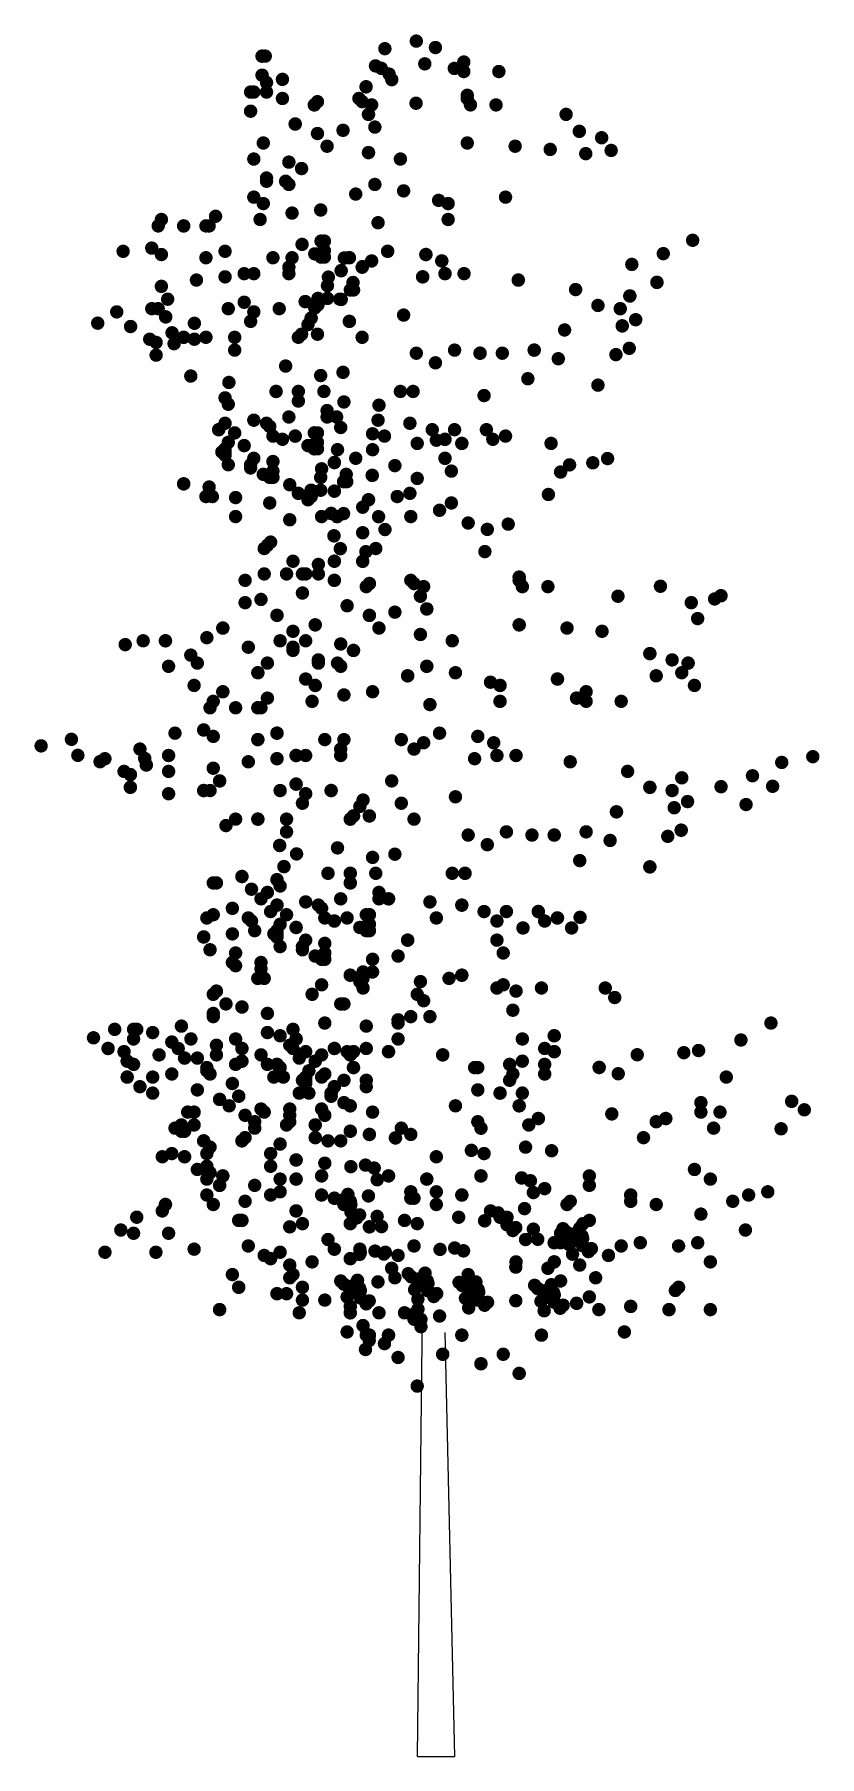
# Model space of a CAD drawing. Header units: metres. Extents: x -3.3 to 2.8, y 0 to 13.4.
import ezdxf

# ---------------------------------------------------------------- set-up
doc = ezdxf.new("R2010")
doc.units = ezdxf.units.M
doc.header["$LTSCALE"] = 0.2

msp = doc.modelspace()

# ---------------------------------------------------------------- linework, layer by layer
at = {"const_width": 0.0522, "flags": 128}
for points in [[(-0.325, 13.368, 1), (-0.273, 13.368, 1)], [(-1.527, 13.251, 1), (-1.474, 13.251, 1)], [(-1.502, 13.251, 1), (-1.45, 13.251, 1)], [(-0.57, 13.309, 1), (-0.518, 13.309, 1)], [(-0.176, 13.318, 1), (-0.124, 13.318, 1)], [(-1.527, 13.102, 1), (-1.474, 13.102, 1)], [(-0.643, 13.175, 1), (-0.591, 13.175, 1)], [(-0.599, 13.156, 1), (-0.546, 13.156, 1)], [(-0.537, 13.111, 1), (-0.485, 13.111, 1)], [(-0.259, 13.191, 1), (-0.207, 13.191, 1)], [(-0.029, 13.155, 1), (0.023, 13.155, 1)], [(0.045, 13.205, 1), (0.097, 13.205, 1)], [(0.045, 13.131, 1), (0.097, 13.131, 1)], [(0.318, 13.131, 1), (0.37, 13.131, 1)], [(-1.616, 12.971, 1), (-1.564, 12.971, 1)], [(-1.591, 12.971, 1), (-1.539, 12.971, 1)], [(-1.492, 13.045, 1), (-1.44, 13.045, 1)], [(-1.492, 12.971, 1), (-1.44, 12.971, 1)], [(-1.368, 13.07, 1), (-1.316, 13.07, 1)], [(-0.717, 13.012, 1), (-0.664, 13.012, 1)], [(-0.516, 13.068, 1), (-0.464, 13.068, 1)], [(-1.368, 12.921, 1), (-1.316, 12.921, 1)], [(-1.12, 12.871, 1), (-1.067, 12.871, 1)], [(-1.095, 12.896, 1), (-1.043, 12.896, 1)], [(-0.772, 12.921, 1), (-0.72, 12.921, 1)], [(-0.747, 12.896, 1), (-0.695, 12.896, 1)], [(-0.673, 12.871, 1), (-0.621, 12.871, 1)], [(-0.327, 12.884, 1), (-0.275, 12.884, 1)], [(0.072, 12.946, 1), (0.124, 12.946, 1)], [(0.072, 12.921, 1), (0.124, 12.921, 1)], [(0.097, 12.871, 1), (0.149, 12.871, 1)], [(0.296, 12.871, 1), (0.348, 12.871, 1)], [(-1.616, 12.822, 1), (-1.564, 12.822, 1)], [(-1.269, 12.722, 1), (-1.216, 12.722, 1)], [(-0.698, 12.797, 1), (-0.645, 12.797, 1)], [(-0.648, 12.698, 1), (-0.596, 12.698, 1)], [(0.842, 12.797, 1), (0.894, 12.797, 1)], [(-1.517, 12.574, 1), (-1.465, 12.574, 1)], [(-1.095, 12.648, 1), (-1.043, 12.648, 1)], [(-0.896, 12.673, 1), (-0.844, 12.673, 1)], [(0.072, 12.574, 1), (0.124, 12.574, 1)], [(0.945, 12.665, 1), (0.997, 12.665, 1)], [(1.119, 12.615, 1), (1.171, 12.615, 1)], [(-1.591, 12.449, 1), (-1.539, 12.449, 1)], [(-1.02, 12.549, 1), (-0.968, 12.549, 1)], [(-0.698, 12.499, 1), (-0.645, 12.499, 1)], [(-0.449, 12.449, 1), (-0.397, 12.449, 1)], [(0.445, 12.549, 1), (0.497, 12.549, 1)], [(0.718, 12.524, 1), (0.77, 12.524, 1)], [(0.995, 12.491, 1), (1.047, 12.491, 1)], [(1.193, 12.516, 1), (1.245, 12.516, 1)], [(-1.492, 12.301, 1), (-1.44, 12.301, 1)], [(-1.318, 12.425, 1), (-1.266, 12.425, 1)], [(-1.219, 12.375, 1), (-1.167, 12.375, 1)], [(-1.492, 12.276, 1), (-1.44, 12.276, 1)], [(-1.343, 12.276, 1), (-1.291, 12.276, 1)], [(-1.318, 12.251, 1), (-1.266, 12.251, 1)], [(-0.797, 12.176, 1), (-0.745, 12.176, 1)], [(-0.648, 12.251, 1), (-0.596, 12.251, 1)], [(-0.424, 12.201, 1), (-0.372, 12.201, 1)], [(-1.591, 12.152, 1), (-1.539, 12.152, 1)], [(-1.517, 12.102, 1), (-1.465, 12.102, 1)], [(-1.293, 12.028, 1), (-1.241, 12.028, 1)], [(-1.07, 12.052, 1), (-1.018, 12.052, 1)], [(-0.151, 12.127, 1), (-0.099, 12.127, 1)], [(-0.077, 12.102, 1), (-0.025, 12.102, 1)], [(-0.077, 12.102, 1), (-0.025, 12.102, 1)], [(0.37, 12.152, 1), (0.422, 12.152, 1)], [(-2.336, 11.928, 1), (-2.284, 11.928, 1)], [(-2.311, 11.978, 1), (-2.259, 11.978, 1)], [(-2.138, 11.928, 1), (-2.085, 11.928, 1)], [(-1.964, 11.928, 1), (-1.912, 11.928, 1)], [(-1.939, 11.928, 1), (-1.887, 11.928, 1)], [(-1.889, 12.003, 1), (-1.837, 12.003, 1)], [(-1.542, 11.978, 1), (-1.49, 11.978, 1)], [(-0.623, 11.953, 1), (-0.571, 11.953, 1)], [(-0.077, 11.978, 1), (-0.025, 11.978, 1)], [(-1.215, 11.784, 1), (-1.163, 11.784, 1)], [(-1.067, 11.809, 1), (-1.014, 11.809, 1)], [(-1.042, 11.809, 1), (-0.989, 11.809, 1)], [(1.828, 11.816, 1), (1.88, 11.816, 1)], [(-2.609, 11.73, 1), (-2.557, 11.73, 1)], [(-2.386, 11.755, 1), (-2.334, 11.755, 1)], [(-2.311, 11.705, 1), (-2.259, 11.705, 1)], [(-1.964, 11.68, 1), (-1.912, 11.68, 1)], [(-1.815, 11.73, 1), (-1.763, 11.73, 1)], [(-1.442, 11.68, 1), (-1.39, 11.68, 1)], [(-1.293, 11.68, 1), (-1.241, 11.68, 1)], [(-1.116, 11.71, 1), (-1.064, 11.71, 1)], [(-1.091, 11.71, 1), (-1.039, 11.71, 1)], [(-1.067, 11.685, 1), (-1.014, 11.685, 1)], [(-1.042, 11.735, 1), (-0.989, 11.735, 1)], [(-1.042, 11.685, 1), (-0.989, 11.685, 1)], [(-0.886, 11.678, 1), (-0.833, 11.678, 1)], [(-0.847, 11.68, 1), (-0.794, 11.68, 1)], [(-0.673, 11.655, 1), (-0.621, 11.655, 1)], [(-0.549, 11.73, 1), (-0.496, 11.73, 1)], [(-0.251, 11.705, 1), (-0.198, 11.705, 1)], [(-0.127, 11.655, 1), (-0.074, 11.655, 1)], [(1.354, 11.628, 1), (1.406, 11.628, 1)], [(1.599, 11.712, 1), (1.651, 11.712, 1)], [(-2.038, 11.506, 1), (-1.986, 11.506, 1)], [(-1.815, 11.531, 1), (-1.763, 11.531, 1)], [(-1.666, 11.556, 1), (-1.614, 11.556, 1)], [(-1.591, 11.556, 1), (-1.539, 11.556, 1)], [(-1.318, 11.606, 1), (-1.266, 11.606, 1)], [(-1.318, 11.556, 1), (-1.266, 11.556, 1)], [(-1.01, 11.529, 1), (-0.958, 11.529, 1)], [(-0.911, 11.579, 1), (-0.858, 11.579, 1)], [(-0.747, 11.606, 1), (-0.695, 11.606, 1)], [(-0.744, 11.611, 1), (-0.692, 11.611, 1)], [(-0.276, 11.531, 1), (-0.223, 11.531, 1)], [(-0.102, 11.556, 1), (-0.049, 11.556, 1)], [(0.047, 11.556, 1), (0.099, 11.556, 1)], [(0.469, 11.506, 1), (0.522, 11.506, 1)], [(-2.311, 11.457, 1), (-2.259, 11.457, 1)], [(-2.262, 11.357, 1), (-2.21, 11.357, 1)], [(-1.091, 11.363, 1), (-1.039, 11.363, 1)], [(-1.017, 11.462, 1), (-0.965, 11.462, 1)], [(-1.017, 11.363, 1), (-0.965, 11.363, 1)], [(-0.921, 11.357, 1), (-0.869, 11.357, 1)], [(-0.911, 11.355, 1), (-0.858, 11.355, 1)], [(-0.839, 11.429, 1), (-0.787, 11.429, 1)], [(-0.818, 11.487, 1), (-0.766, 11.487, 1)], [(-0.814, 11.429, 1), (-0.762, 11.429, 1)], [(0.916, 11.432, 1), (0.968, 11.432, 1)], [(1.338, 11.382, 1), (1.391, 11.382, 1)], [(1.549, 11.488, 1), (1.602, 11.488, 1)], [(-2.659, 11.258, 1), (-2.607, 11.258, 1)], [(-2.386, 11.283, 1), (-2.334, 11.283, 1)], [(-2.336, 11.283, 1), (-2.284, 11.283, 1)], [(-1.79, 11.283, 1), (-1.738, 11.283, 1)], [(-1.666, 11.333, 1), (-1.614, 11.333, 1)], [(-1.591, 11.258, 1), (-1.539, 11.258, 1)], [(-1.393, 11.283, 1), (-1.341, 11.283, 1)], [(-1.191, 11.338, 1), (-1.138, 11.338, 1)], [(-1.116, 11.288, 1), (-1.064, 11.288, 1)], [(-1.091, 11.313, 1), (-1.039, 11.313, 1)], [(-0.424, 11.233, 1), (-0.372, 11.233, 1)], [(1.09, 11.308, 1), (1.142, 11.308, 1)], [(1.264, 11.283, 1), (1.316, 11.283, 1)], [(-2.807, 11.17, 1), (-2.755, 11.17, 1)], [(-2.551, 11.144, 1), (-2.499, 11.144, 1)], [(-2.278, 11.219, 1), (-2.225, 11.219, 1)], [(-2.228, 11.095, 1), (-2.176, 11.095, 1)], [(-2.054, 11.169, 1), (-2.002, 11.169, 1)], [(-1.616, 11.184, 1), (-1.564, 11.184, 1)], [(-1.169, 11.159, 1), (-1.117, 11.159, 1)], [(-1.145, 11.209, 1), (-1.092, 11.209, 1)], [(-0.847, 11.184, 1), (-0.794, 11.184, 1)], [(0.83, 11.117, 1), (0.882, 11.117, 1)], [(1.279, 11.149, 1), (1.332, 11.149, 1)], [(1.384, 11.197, 1), (1.436, 11.197, 1)], [(-2.402, 11.045, 1), (-2.35, 11.045, 1)], [(-2.352, 11.02, 1), (-2.3, 11.02, 1)], [(-2.212, 11.01, 1), (-2.16, 11.01, 1)], [(-2.138, 11.06, 1), (-2.085, 11.06, 1)], [(-2.054, 11.045, 1), (-2.002, 11.045, 1)], [(-1.964, 11.06, 1), (-1.912, 11.06, 1)], [(-1.74, 11.06, 1), (-1.688, 11.06, 1)], [(-1.74, 10.96, 1), (-1.688, 10.96, 1)], [(-1.244, 11.06, 1), (-1.192, 11.06, 1)], [(-1.219, 11.084, 1), (-1.167, 11.084, 1)], [(-1.095, 11.084, 1), (-1.043, 11.084, 1)], [(-0.747, 11.06, 1), (-0.695, 11.06, 1)], [(-0.027, 10.96, 1), (0.025, 10.96, 1)], [(0.593, 10.96, 1), (0.646, 10.96, 1)], [(1.334, 10.974, 1), (1.386, 10.974, 1)], [(-2.352, 10.921, 1), (-2.3, 10.921, 1)], [(-1.343, 10.836, 1), (-1.291, 10.836, 1)], [(-0.325, 10.936, 1), (-0.273, 10.936, 1)], [(-0.176, 10.861, 1), (-0.124, 10.861, 1)], [(0.171, 10.936, 1), (0.224, 10.936, 1)], [(0.345, 10.936, 1), (0.397, 10.936, 1)], [(0.781, 10.893, 1), (0.833, 10.893, 1)], [(1.23, 10.925, 1), (1.282, 10.925, 1)], [(-2.082, 10.758, 1), (-2.03, 10.758, 1)], [(-1.785, 10.708, 1), (-1.733, 10.708, 1)], [(-1.07, 10.762, 1), (-1.018, 10.762, 1)], [(-0.896, 10.787, 1), (-0.844, 10.787, 1)], [(0.544, 10.737, 1), (0.596, 10.737, 1)], [(1.09, 10.687, 1), (1.142, 10.687, 1)], [(-1.815, 10.588, 1), (-1.763, 10.588, 1)], [(-1.418, 10.638, 1), (-1.365, 10.638, 1)], [(-1.244, 10.638, 1), (-1.192, 10.638, 1)], [(-1.244, 10.563, 1), (-1.192, 10.563, 1)], [(-1.045, 10.638, 1), (-0.993, 10.638, 1)], [(-0.889, 10.556, 1), (-0.837, 10.556, 1)], [(-0.449, 10.638, 1), (-0.397, 10.638, 1)], [(-0.35, 10.638, 1), (-0.298, 10.638, 1)], [(0.203, 10.606, 1), (0.255, 10.606, 1)], [(-1.79, 10.538, 1), (-1.738, 10.538, 1)], [(-1.318, 10.439, 1), (-1.266, 10.439, 1)], [(-1.02, 10.489, 1), (-0.968, 10.489, 1)], [(-1.02, 10.439, 1), (-0.968, 10.439, 1)], [(-0.946, 10.439, 1), (-0.894, 10.439, 1)], [(-0.616, 10.531, 1), (-0.564, 10.531, 1)], [(-1.865, 10.34, 1), (-1.812, 10.34, 1)], [(-1.815, 10.39, 1), (-1.763, 10.39, 1)], [(-1.74, 10.315, 1), (-1.688, 10.315, 1)], [(-1.591, 10.414, 1), (-1.539, 10.414, 1)], [(-1.492, 10.39, 1), (-1.44, 10.39, 1)], [(-1.467, 10.365, 1), (-1.415, 10.365, 1)], [(-1.442, 10.29, 1), (-1.39, 10.29, 1)], [(-1.269, 10.29, 1), (-1.216, 10.29, 1)], [(-1.12, 10.315, 1), (-1.067, 10.315, 1)], [(-1.095, 10.315, 1), (-1.043, 10.315, 1)], [(-0.914, 10.357, 1), (-0.862, 10.357, 1)], [(-0.666, 10.308, 1), (-0.614, 10.308, 1)], [(-0.623, 10.414, 1), (-0.571, 10.414, 1)], [(-0.573, 10.29, 1), (-0.521, 10.29, 1)], [(-0.375, 10.39, 1), (-0.323, 10.39, 1)], [(-0.375, 10.39, 1), (-0.323, 10.39, 1)], [(-0.201, 10.34, 1), (-0.149, 10.34, 1)], [(-0.027, 10.34, 1), (0.025, 10.34, 1)], [(0.221, 10.34, 1), (0.273, 10.34, 1)], [(0.37, 10.29, 1), (0.422, 10.29, 1)], [(-1.84, 10.166, 1), (-1.787, 10.166, 1)], [(-1.815, 10.191, 1), (-1.763, 10.191, 1)], [(-1.815, 10.166, 1), (-1.763, 10.166, 1)], [(-1.79, 10.241, 1), (-1.738, 10.241, 1)], [(-1.666, 10.216, 1), (-1.614, 10.216, 1)], [(-1.368, 10.265, 1), (-1.316, 10.265, 1)], [(-1.169, 10.216, 1), (-1.117, 10.216, 1)], [(-1.145, 10.216, 1), (-1.092, 10.216, 1)], [(-1.12, 10.191, 1), (-1.067, 10.191, 1)], [(-1.095, 10.241, 1), (-1.043, 10.241, 1)], [(-1.095, 10.191, 1), (-1.043, 10.191, 1)], [(-0.939, 10.184, 1), (-0.887, 10.184, 1)], [(-0.666, 10.184, 1), (-0.614, 10.184, 1)], [(-0.318, 10.233, 1), (-0.266, 10.233, 1)], [(-0.169, 10.258, 1), (-0.117, 10.258, 1)], [(-0.102, 10.265, 1), (-0.049, 10.265, 1)], [(0.029, 10.233, 1), (0.082, 10.233, 1)], [(0.271, 10.265, 1), (0.323, 10.265, 1)], [(0.725, 10.233, 1), (0.777, 10.233, 1)], [(-1.815, 10.141, 1), (-1.763, 10.141, 1)], [(-1.79, 10.067, 1), (-1.738, 10.067, 1)], [(-1.616, 10.067, 1), (-1.564, 10.067, 1)], [(-1.616, 10.042, 1), (-1.564, 10.042, 1)], [(-1.591, 10.117, 1), (-1.539, 10.117, 1)], [(-1.442, 10.092, 1), (-1.39, 10.092, 1)], [(-1.442, 10.017, 1), (-1.39, 10.017, 1)], [(-1.063, 10.035, 1), (-1.011, 10.035, 1)], [(-0.964, 10.084, 1), (-0.911, 10.084, 1)], [(-0.797, 10.117, 1), (-0.745, 10.117, 1)], [(-0.492, 10.06, 1), (-0.44, 10.06, 1)], [(-0.102, 10.117, 1), (-0.049, 10.117, 1)], [(-0.052, 10.017, 1), (0, 10.017, 1)], [(0.869, 10.066, 1), (0.921, 10.066, 1)], [(1.05, 10.082, 1), (1.102, 10.082, 1)], [(1.165, 10.115, 1), (1.217, 10.115, 1)], [(-2.138, 9.918, 1), (-2.085, 9.918, 1)], [(-1.939, 9.893, 1), (-1.887, 9.893, 1)], [(-1.517, 9.992, 1), (-1.465, 9.992, 1)], [(-1.467, 9.968, 1), (-1.415, 9.968, 1)], [(-1.442, 9.968, 1), (-1.39, 9.968, 1)], [(-1.311, 9.911, 1), (-1.259, 9.911, 1)], [(-1.07, 9.968, 1), (-1.018, 9.968, 1)], [(-0.892, 9.935, 1), (-0.84, 9.935, 1)], [(-0.871, 9.992, 1), (-0.819, 9.992, 1)], [(-0.867, 9.935, 1), (-0.815, 9.935, 1)], [(-0.669, 9.984, 1), (-0.616, 9.984, 1)], [(-0.318, 9.96, 1), (-0.266, 9.96, 1)], [(0.799, 10.01, 1), (0.851, 10.01, 1)], [(-1.964, 9.819, 1), (-1.912, 9.819, 1)], [(-1.914, 9.819, 1), (-1.862, 9.819, 1)], [(-1.733, 9.811, 1), (-1.681, 9.811, 1)], [(-1.467, 9.769, 1), (-1.415, 9.769, 1)], [(-1.244, 9.844, 1), (-1.192, 9.844, 1)], [(-1.169, 9.794, 1), (-1.117, 9.794, 1)], [(-1.145, 9.868, 1), (-1.092, 9.868, 1)], [(-1.145, 9.819, 1), (-1.092, 9.819, 1)], [(-1.07, 9.868, 1), (-1.018, 9.868, 1)], [(-0.964, 9.861, 1), (-0.911, 9.861, 1)], [(-0.698, 9.794, 1), (-0.645, 9.794, 1)], [(-0.474, 9.819, 1), (-0.422, 9.819, 1)], [(-0.375, 9.844, 1), (-0.323, 9.844, 1)], [(-0.052, 9.769, 1), (0, 9.769, 1)], [(0.704, 9.835, 1), (0.756, 9.835, 1)], [(-1.733, 9.663, 1), (-1.681, 9.663, 1)], [(-1.311, 9.638, 1), (-1.259, 9.638, 1)], [(-1.063, 9.663, 1), (-1.011, 9.663, 1)], [(-0.989, 9.687, 1), (-0.936, 9.687, 1)], [(-0.942, 9.662, 1), (-0.89, 9.662, 1)], [(-0.892, 9.686, 1), (-0.84, 9.686, 1)], [(-0.743, 9.736, 1), (-0.691, 9.736, 1)], [(-0.619, 9.662, 1), (-0.567, 9.662, 1)], [(-0.368, 9.663, 1), (-0.316, 9.663, 1)], [(-0.144, 9.712, 1), (-0.092, 9.712, 1)], [(0.079, 9.613, 1), (0.131, 9.613, 1)], [(-0.967, 9.513, 1), (-0.914, 9.513, 1)], [(-0.743, 9.537, 1), (-0.691, 9.537, 1)], [(-0.569, 9.562, 1), (-0.517, 9.562, 1)], [(0.228, 9.563, 1), (0.28, 9.563, 1)], [(0.391, 9.604, 1), (0.443, 9.604, 1)], [(-1.51, 9.414, 1), (-1.458, 9.414, 1)], [(-1.485, 9.439, 1), (-1.433, 9.439, 1)], [(-1.46, 9.464, 1), (-1.408, 9.464, 1)], [(-0.917, 9.413, 1), (-0.865, 9.413, 1)], [(-0.718, 9.389, 1), (-0.666, 9.389, 1)], [(-0.641, 9.414, 1), (-0.589, 9.414, 1)], [(0.209, 9.39, 1), (0.261, 9.39, 1)], [(-1.51, 9.216, 1), (-1.458, 9.216, 1)], [(-1.336, 9.216, 1), (-1.284, 9.216, 1)], [(-1.286, 9.315, 1), (-1.234, 9.315, 1)], [(-1.212, 9.216, 1), (-1.16, 9.216, 1)], [(-1.187, 9.216, 1), (-1.135, 9.216, 1)], [(-1.088, 9.29, 1), (-1.036, 9.29, 1)], [(-1.088, 9.216, 1), (-1.036, 9.216, 1)], [(-0.964, 9.315, 1), (-0.911, 9.315, 1)], [(-0.743, 9.314, 1), (-0.691, 9.314, 1)], [(-1.659, 9.166, 1), (-1.607, 9.166, 1)], [(-0.964, 9.166, 1), (-0.911, 9.166, 1)], [(-0.715, 9.117, 1), (-0.663, 9.117, 1)], [(-0.691, 9.141, 1), (-0.638, 9.141, 1)], [(-0.368, 9.166, 1), (-0.316, 9.166, 1)], [(-0.343, 9.141, 1), (-0.291, 9.141, 1)], [(-0.268, 9.117, 1), (-0.216, 9.117, 1)], [(0.476, 9.191, 1), (0.529, 9.191, 1)], [(0.476, 9.166, 1), (0.529, 9.166, 1)], [(0.501, 9.117, 1), (0.553, 9.117, 1)], [(0.7, 9.117, 1), (0.752, 9.117, 1)], [(1.577, 9.12, 1), (1.629, 9.12, 1)], [(-1.659, 8.992, 1), (-1.607, 8.992, 1)], [(-1.535, 9.017, 1), (-1.483, 9.017, 1)], [(-1.212, 9.067, 1), (-1.16, 9.067, 1)], [(-0.864, 8.968, 1), (-0.812, 8.968, 1)], [(-0.293, 9.042, 1), (-0.241, 9.042, 1)], [(-0.244, 8.943, 1), (-0.191, 8.943, 1)], [(1.246, 9.042, 1), (1.298, 9.042, 1)], [(1.817, 8.992, 1), (1.869, 8.992, 1)], [(1.999, 9.021, 1), (2.051, 9.021, 1)], [(2.048, 9.046, 1), (2.101, 9.046, 1)], [(-1.411, 8.893, 1), (-1.358, 8.893, 1)], [(-1.113, 8.819, 1), (-1.06, 8.819, 1)], [(-0.691, 8.893, 1), (-0.638, 8.893, 1)], [(-0.492, 8.918, 1), (-0.44, 8.918, 1)], [(0.476, 8.819, 1), (0.529, 8.819, 1)], [(1.867, 8.868, 1), (1.919, 8.868, 1)], [(-2.453, 8.695, 1), (-2.401, 8.695, 1)], [(-2.28, 8.695, 1), (-2.227, 8.695, 1)], [(-1.957, 8.719, 1), (-1.905, 8.719, 1)], [(-1.833, 8.794, 1), (-1.78, 8.794, 1)], [(-1.386, 8.695, 1), (-1.334, 8.695, 1)], [(-1.286, 8.769, 1), (-1.234, 8.769, 1)], [(-1.187, 8.695, 1), (-1.135, 8.695, 1)], [(-0.616, 8.794, 1), (-0.564, 8.794, 1)], [(-0.293, 8.744, 1), (-0.241, 8.744, 1)], [(-0.045, 8.695, 1), (0.007, 8.695, 1)], [(0.849, 8.794, 1), (0.901, 8.794, 1)], [(1.122, 8.769, 1), (1.174, 8.769, 1)], [(-2.593, 8.665, 1), (-2.541, 8.665, 1)], [(-2.082, 8.583, 1), (-2.03, 8.583, 1)], [(-1.634, 8.645, 1), (-1.582, 8.645, 1)], [(-1.286, 8.645, 1), (-1.234, 8.645, 1)], [(-1.286, 8.62, 1), (-1.234, 8.62, 1)], [(-1.088, 8.546, 1), (-1.036, 8.546, 1)], [(-0.914, 8.67, 1), (-0.862, 8.67, 1)], [(-0.815, 8.62, 1), (-0.762, 8.62, 1)], [(1.494, 8.595, 1), (1.547, 8.595, 1)], [(1.668, 8.546, 1), (1.72, 8.546, 1)], [(-2.255, 8.496, 1), (-2.203, 8.496, 1)], [(-2.031, 8.521, 1), (-1.979, 8.521, 1)], [(-1.56, 8.446, 1), (-1.507, 8.446, 1)], [(-1.485, 8.521, 1), (-1.433, 8.521, 1)], [(-1.088, 8.521, 1), (-1.036, 8.521, 1)], [(-0.939, 8.521, 1), (-0.887, 8.521, 1)], [(-0.914, 8.496, 1), (-0.862, 8.496, 1)], [(-0.393, 8.422, 1), (-0.34, 8.422, 1)], [(-0.244, 8.496, 1), (-0.191, 8.496, 1)], [(-0.02, 8.446, 1), (0.032, 8.446, 1)], [(1.544, 8.422, 1), (1.596, 8.422, 1)], [(1.743, 8.446, 1), (1.795, 8.446, 1)], [(1.792, 8.521, 1), (1.845, 8.521, 1)], [(-2.056, 8.347, 1), (-2.004, 8.347, 1)], [(-1.833, 8.298, 1), (-1.78, 8.298, 1)], [(-1.187, 8.397, 1), (-1.135, 8.397, 1)], [(-1.113, 8.347, 1), (-1.06, 8.347, 1)], [(-0.889, 8.273, 1), (-0.837, 8.273, 1)], [(-0.666, 8.298, 1), (-0.614, 8.298, 1)], [(0.253, 8.372, 1), (0.305, 8.372, 1)], [(0.327, 8.347, 1), (0.38, 8.347, 1)], [(0.327, 8.347, 1), (0.38, 8.347, 1)], [(0.774, 8.397, 1), (0.827, 8.397, 1)], [(0.998, 8.298, 1), (1.05, 8.298, 1)], [(1.842, 8.347, 1), (1.894, 8.347, 1)], [(-1.932, 8.173, 1), (-1.88, 8.173, 1)], [(-1.907, 8.223, 1), (-1.855, 8.223, 1)], [(-1.733, 8.173, 1), (-1.681, 8.173, 1)], [(-1.56, 8.173, 1), (-1.507, 8.173, 1)], [(-1.535, 8.173, 1), (-1.483, 8.173, 1)], [(-1.485, 8.248, 1), (-1.433, 8.248, 1)], [(-1.137, 8.223, 1), (-1.085, 8.223, 1)], [(-0.219, 8.198, 1), (-0.167, 8.198, 1)], [(0.327, 8.223, 1), (0.38, 8.223, 1)], [(0.923, 8.248, 1), (0.976, 8.248, 1)], [(0.998, 8.223, 1), (1.05, 8.223, 1)], [(1.271, 8.223, 1), (1.323, 8.223, 1)], [(-3.248, 7.876, 1), (-3.196, 7.876, 1)], [(-3.012, 7.927, 1), (-2.96, 7.927, 1)], [(-2.205, 7.975, 1), (-2.153, 7.975, 1)], [(-1.982, 8, 1), (-1.929, 8, 1)], [(-1.907, 7.95, 1), (-1.855, 7.95, 1)], [(-1.56, 7.925, 1), (-1.507, 7.925, 1)], [(-1.411, 7.975, 1), (-1.358, 7.975, 1)], [(-1.038, 7.925, 1), (-0.986, 7.925, 1)], [(-0.889, 7.925, 1), (-0.837, 7.925, 1)], [(-0.442, 7.925, 1), (-0.39, 7.925, 1)], [(-0.268, 7.9, 1), (-0.216, 7.9, 1)], [(-0.144, 7.975, 1), (-0.092, 7.975, 1)], [(0.154, 7.95, 1), (0.206, 7.95, 1)], [(0.278, 7.9, 1), (0.33, 7.9, 1)], [(-2.962, 7.802, 1), (-2.91, 7.802, 1)], [(-2.789, 7.753, 1), (-2.736, 7.753, 1)], [(-2.751, 7.776, 1), (-2.699, 7.776, 1)], [(-2.478, 7.851, 1), (-2.426, 7.851, 1)], [(-2.441, 7.778, 1), (-2.389, 7.778, 1)], [(-2.255, 7.801, 1), (-2.203, 7.801, 1)], [(-1.634, 7.752, 1), (-1.582, 7.752, 1)], [(-1.411, 7.776, 1), (-1.358, 7.776, 1)], [(-1.262, 7.801, 1), (-1.209, 7.801, 1)], [(-1.187, 7.801, 1), (-1.135, 7.801, 1)], [(-0.914, 7.851, 1), (-0.862, 7.851, 1)], [(-0.914, 7.801, 1), (-0.862, 7.801, 1)], [(-0.343, 7.851, 1), (-0.291, 7.851, 1)], [(0.129, 7.776, 1), (0.181, 7.776, 1)], [(0.303, 7.801, 1), (0.355, 7.801, 1)], [(0.452, 7.801, 1), (0.504, 7.801, 1)], [(0.874, 7.752, 1), (0.926, 7.752, 1)], [(2.522, 7.747, 1), (2.574, 7.747, 1)], [(2.764, 7.792, 1), (2.816, 7.792, 1)], [(-2.602, 7.677, 1), (-2.55, 7.677, 1)], [(-2.553, 7.652, 1), (-2.5, 7.652, 1)], [(-2.429, 7.727, 1), (-2.376, 7.727, 1)], [(-2.255, 7.677, 1), (-2.203, 7.677, 1)], [(-1.907, 7.702, 1), (-1.855, 7.702, 1)], [(-1.858, 7.603, 1), (-1.805, 7.603, 1)], [(-0.517, 7.603, 1), (-0.465, 7.603, 1)], [(1.321, 7.677, 1), (1.373, 7.677, 1)], [(1.743, 7.627, 1), (1.795, 7.627, 1)], [(2.294, 7.643, 1), (2.346, 7.643, 1)], [(-2.553, 7.553, 1), (-2.5, 7.553, 1)], [(-2.255, 7.503, 1), (-2.203, 7.503, 1)], [(-1.982, 7.528, 1), (-1.929, 7.528, 1)], [(-1.932, 7.528, 1), (-1.88, 7.528, 1)], [(-1.386, 7.528, 1), (-1.334, 7.528, 1)], [(-1.262, 7.578, 1), (-1.209, 7.578, 1)], [(-1.187, 7.503, 1), (-1.135, 7.503, 1)], [(-0.989, 7.528, 1), (-0.936, 7.528, 1)], [(-0.02, 7.479, 1), (0.032, 7.479, 1)], [(1.494, 7.553, 1), (1.547, 7.553, 1)], [(1.668, 7.528, 1), (1.72, 7.528, 1)], [(2.049, 7.558, 1), (2.101, 7.558, 1)], [(2.451, 7.561, 1), (2.503, 7.561, 1)], [(-1.212, 7.429, 1), (-1.16, 7.429, 1)], [(-0.815, 7.33, 1), (-0.762, 7.33, 1)], [(-0.765, 7.404, 1), (-0.713, 7.404, 1)], [(-0.74, 7.454, 1), (-0.688, 7.454, 1)], [(-0.691, 7.33, 1), (-0.638, 7.33, 1)], [(-0.442, 7.429, 1), (-0.39, 7.429, 1)], [(1.234, 7.362, 1), (1.287, 7.362, 1)], [(1.684, 7.394, 1), (1.736, 7.394, 1)], [(1.788, 7.442, 1), (1.84, 7.442, 1)], [(2.244, 7.419, 1), (2.296, 7.419, 1)], [(-1.808, 7.255, 1), (-1.756, 7.255, 1)], [(-1.733, 7.305, 1), (-1.681, 7.305, 1)], [(-1.56, 7.305, 1), (-1.507, 7.305, 1)], [(-1.336, 7.305, 1), (-1.284, 7.305, 1)], [(-1.336, 7.206, 1), (-1.284, 7.206, 1)], [(-0.84, 7.305, 1), (-0.787, 7.305, 1)], [(-0.343, 7.305, 1), (-0.291, 7.305, 1)], [(0.377, 7.206, 1), (0.429, 7.206, 1)], [(0.998, 7.206, 1), (1.05, 7.206, 1)], [(1.738, 7.219, 1), (1.791, 7.219, 1)], [(-1.39, 7.1, 1), (-1.337, 7.1, 1)], [(-0.939, 7.081, 1), (-0.887, 7.081, 1)], [(0.079, 7.181, 1), (0.131, 7.181, 1)], [(0.228, 7.106, 1), (0.28, 7.106, 1)], [(0.576, 7.181, 1), (0.628, 7.181, 1)], [(0.749, 7.181, 1), (0.802, 7.181, 1)], [(1.185, 7.139, 1), (1.237, 7.139, 1)], [(1.634, 7.171, 1), (1.686, 7.171, 1)], [(-1.357, 6.935, 1), (-1.304, 6.935, 1)], [(-1.258, 7.034, 1), (-1.206, 7.034, 1)], [(-0.666, 7.007, 1), (-0.614, 7.007, 1)], [(-0.492, 7.032, 1), (-0.44, 7.032, 1)], [(0.948, 6.982, 1), (1, 6.982, 1)], [(1.494, 6.933, 1), (1.547, 6.933, 1)], [(-1.907, 6.808, 1), (-1.855, 6.808, 1)], [(-1.882, 6.808, 1), (-1.83, 6.808, 1)], [(-1.684, 6.858, 1), (-1.631, 6.858, 1)], [(-1.411, 6.833, 1), (-1.358, 6.833, 1)], [(-1.013, 6.883, 1), (-0.961, 6.883, 1)], [(-0.84, 6.883, 1), (-0.787, 6.883, 1)], [(-0.84, 6.808, 1), (-0.787, 6.808, 1)], [(-0.641, 6.883, 1), (-0.589, 6.883, 1)], [(-0.045, 6.883, 1), (0.007, 6.883, 1)], [(0.054, 6.883, 1), (0.107, 6.883, 1)], [(-1.609, 6.759, 1), (-1.557, 6.759, 1)], [(-1.535, 6.684, 1), (-1.483, 6.684, 1)], [(-1.485, 6.734, 1), (-1.433, 6.734, 1)], [(-1.386, 6.784, 1), (-1.334, 6.784, 1)], [(-1.187, 6.66, 1), (-1.135, 6.66, 1)], [(-0.914, 6.684, 1), (-0.862, 6.684, 1)], [(-0.616, 6.734, 1), (-0.564, 6.734, 1)], [(-0.616, 6.684, 1), (-0.564, 6.684, 1)], [(-0.542, 6.684, 1), (-0.489, 6.684, 1)], [(-0.219, 6.66, 1), (-0.167, 6.66, 1)], [(-1.957, 6.535, 1), (-1.905, 6.535, 1)], [(-1.907, 6.56, 1), (-1.855, 6.56, 1)], [(-1.758, 6.61, 1), (-1.706, 6.61, 1)], [(-1.634, 6.535, 1), (-1.582, 6.535, 1)], [(-1.46, 6.585, 1), (-1.408, 6.585, 1)], [(-1.411, 6.635, 1), (-1.358, 6.635, 1)], [(-1.336, 6.56, 1), (-1.284, 6.56, 1)], [(-1.088, 6.635, 1), (-1.036, 6.635, 1)], [(-1.063, 6.61, 1), (-1.011, 6.61, 1)], [(-1.038, 6.535, 1), (-0.986, 6.535, 1)], [(-0.864, 6.535, 1), (-0.812, 6.535, 1)], [(-0.715, 6.56, 1), (-0.663, 6.56, 1)], [(-0.691, 6.56, 1), (-0.638, 6.56, 1)], [(-0.169, 6.535, 1), (-0.117, 6.535, 1)], [(0.029, 6.635, 1), (0.082, 6.635, 1)], [(0.029, 6.635, 1), (0.082, 6.635, 1)], [(0.203, 6.585, 1), (0.255, 6.585, 1)], [(0.377, 6.585, 1), (0.429, 6.585, 1)], [(0.625, 6.585, 1), (0.678, 6.585, 1)], [(0.774, 6.535, 1), (0.827, 6.535, 1)], [(0.951, 6.54, 1), (1.003, 6.54, 1)], [(-1.758, 6.411, 1), (-1.706, 6.411, 1)], [(-1.609, 6.511, 1), (-1.557, 6.511, 1)], [(-1.584, 6.436, 1), (-1.532, 6.436, 1)], [(-1.435, 6.411, 1), (-1.383, 6.411, 1)], [(-1.411, 6.436, 1), (-1.358, 6.436, 1)], [(-1.411, 6.411, 1), (-1.358, 6.411, 1)], [(-1.386, 6.486, 1), (-1.334, 6.486, 1)], [(-1.262, 6.461, 1), (-1.209, 6.461, 1)], [(-0.964, 6.511, 1), (-0.911, 6.511, 1)], [(-0.765, 6.461, 1), (-0.713, 6.461, 1)], [(-0.74, 6.461, 1), (-0.688, 6.461, 1)], [(-0.715, 6.436, 1), (-0.663, 6.436, 1)], [(-0.691, 6.486, 1), (-0.638, 6.486, 1)], [(-0.691, 6.436, 1), (-0.638, 6.436, 1)], [(0.303, 6.511, 1), (0.355, 6.511, 1)], [(0.506, 6.457, 1), (0.558, 6.457, 1)], [(0.675, 6.511, 1), (0.727, 6.511, 1)], [(0.885, 6.457, 1), (0.937, 6.457, 1)], [(-1.982, 6.387, 1), (-1.929, 6.387, 1)], [(-1.932, 6.287, 1), (-1.88, 6.287, 1)], [(-1.733, 6.262, 1), (-1.681, 6.262, 1)], [(-1.411, 6.387, 1), (-1.358, 6.387, 1)], [(-1.386, 6.312, 1), (-1.334, 6.312, 1)], [(-1.212, 6.312, 1), (-1.16, 6.312, 1)], [(-1.212, 6.287, 1), (-1.16, 6.287, 1)], [(-1.187, 6.362, 1), (-1.135, 6.362, 1)], [(-1.038, 6.337, 1), (-0.986, 6.337, 1)], [(-1.038, 6.262, 1), (-0.986, 6.262, 1)], [(-0.393, 6.362, 1), (-0.34, 6.362, 1)], [(0.303, 6.362, 1), (0.355, 6.362, 1)], [(0.352, 6.262, 1), (0.404, 6.262, 1)], [(-1.758, 6.188, 1), (-1.706, 6.188, 1)], [(-1.733, 6.163, 1), (-1.681, 6.163, 1)], [(-1.535, 6.188, 1), (-1.483, 6.188, 1)], [(-1.535, 6.138, 1), (-1.483, 6.138, 1)], [(-1.113, 6.238, 1), (-1.06, 6.238, 1)], [(-1.063, 6.213, 1), (-1.011, 6.213, 1)], [(-1.038, 6.213, 1), (-0.986, 6.213, 1)], [(-0.666, 6.213, 1), (-0.614, 6.213, 1)], [(-0.467, 6.238, 1), (-0.415, 6.238, 1)], [(-1.56, 6.064, 1), (-1.507, 6.064, 1)], [(-1.51, 6.064, 1), (-1.458, 6.064, 1)], [(-1.063, 6.014, 1), (-1.011, 6.014, 1)], [(-0.84, 6.089, 1), (-0.787, 6.089, 1)], [(-0.765, 6.039, 1), (-0.713, 6.039, 1)], [(-0.74, 6.114, 1), (-0.688, 6.114, 1)], [(-0.74, 6.064, 1), (-0.688, 6.064, 1)], [(-0.74, 5.989, 1), (-0.688, 5.989, 1)], [(-0.666, 6.114, 1), (-0.614, 6.114, 1)], [(-0.293, 6.039, 1), (-0.241, 6.039, 1)], [(-0.07, 6.064, 1), (-0.018, 6.064, 1)], [(0.029, 6.089, 1), (0.082, 6.089, 1)], [(0.303, 5.989, 1), (0.355, 5.989, 1)], [(0.352, 6.014, 1), (0.404, 6.014, 1)], [(0.65, 5.989, 1), (0.702, 5.989, 1)], [(1.147, 5.989, 1), (1.199, 5.989, 1)], [(-1.907, 5.94, 1), (-1.855, 5.94, 1)], [(-1.882, 5.965, 1), (-1.83, 5.965, 1)], [(-1.808, 5.865, 1), (-1.756, 5.865, 1)], [(-1.137, 5.94, 1), (-1.085, 5.94, 1)], [(-0.914, 5.865, 1), (-0.862, 5.865, 1)], [(-0.889, 5.865, 1), (-0.837, 5.865, 1)], [(-0.318, 5.94, 1), (-0.266, 5.94, 1)], [(-0.268, 5.89, 1), (-0.216, 5.89, 1)], [(0.452, 5.965, 1), (0.504, 5.965, 1)], [(1.221, 5.915, 1), (1.273, 5.915, 1)], [(-1.907, 5.791, 1), (-1.855, 5.791, 1)], [(-1.907, 5.766, 1), (-1.855, 5.766, 1)], [(-1.684, 5.841, 1), (-1.631, 5.841, 1)], [(-1.485, 5.791, 1), (-1.433, 5.791, 1)], [(-0.467, 5.741, 1), (-0.415, 5.741, 1)], [(-0.368, 5.766, 1), (-0.316, 5.766, 1)], [(-0.219, 5.766, 1), (-0.167, 5.766, 1)], [(0.427, 5.816, 1), (0.479, 5.816, 1)], [(-2.84, 5.601, 1), (-2.788, 5.601, 1)], [(-2.675, 5.667, 1), (-2.623, 5.667, 1)], [(-2.528, 5.667, 1), (-2.476, 5.667, 1)], [(-2.528, 5.592, 1), (-2.476, 5.592, 1)], [(-2.503, 5.667, 1), (-2.451, 5.667, 1)], [(-2.379, 5.642, 1), (-2.327, 5.642, 1)], [(-2.155, 5.692, 1), (-2.103, 5.692, 1)], [(-2.081, 5.592, 1), (-2.029, 5.592, 1)], [(-1.733, 5.592, 1), (-1.681, 5.592, 1)], [(-1.485, 5.642, 1), (-1.433, 5.642, 1)], [(-1.386, 5.617, 1), (-1.334, 5.617, 1)], [(-1.286, 5.667, 1), (-1.234, 5.667, 1)], [(-1.262, 5.592, 1), (-1.209, 5.592, 1)], [(-1.038, 5.716, 1), (-0.986, 5.716, 1)], [(-0.715, 5.692, 1), (-0.663, 5.692, 1)], [(-0.467, 5.716, 1), (-0.415, 5.716, 1)], [(-0.467, 5.592, 1), (-0.415, 5.592, 1)], [(0.501, 5.592, 1), (0.553, 5.592, 1)], [(0.749, 5.617, 1), (0.802, 5.617, 1)], [(2.204, 5.584, 1), (2.256, 5.584, 1)], [(2.438, 5.716, 1), (2.49, 5.716, 1)], [(-2.727, 5.518, 1), (-2.674, 5.518, 1)], [(-2.602, 5.493, 1), (-2.55, 5.493, 1)], [(-2.329, 5.468, 1), (-2.277, 5.468, 1)], [(-2.23, 5.568, 1), (-2.178, 5.568, 1)], [(-2.18, 5.518, 1), (-2.128, 5.518, 1)], [(-1.882, 5.543, 1), (-1.83, 5.543, 1)], [(-1.882, 5.468, 1), (-1.83, 5.468, 1)], [(-1.684, 5.518, 1), (-1.631, 5.518, 1)], [(-1.535, 5.468, 1), (-1.483, 5.468, 1)], [(-1.311, 5.543, 1), (-1.259, 5.543, 1)], [(-1.286, 5.518, 1), (-1.234, 5.518, 1)], [(-1.187, 5.493, 1), (-1.135, 5.493, 1)], [(-1.063, 5.468, 1), (-1.011, 5.468, 1)], [(-0.964, 5.518, 1), (-0.911, 5.518, 1)], [(-0.864, 5.493, 1), (-0.812, 5.493, 1)], [(-0.84, 5.468, 1), (-0.787, 5.468, 1)], [(-0.815, 5.493, 1), (-0.762, 5.493, 1)], [(-0.715, 5.518, 1), (-0.663, 5.518, 1)], [(-0.542, 5.493, 1), (-0.489, 5.493, 1)], [(-0.12, 5.468, 1), (-0.067, 5.468, 1)], [(0.675, 5.518, 1), (0.727, 5.518, 1)], [(0.749, 5.493, 1), (0.802, 5.493, 1)], [(1.396, 5.469, 1), (1.448, 5.469, 1)], [(1.759, 5.485, 1), (1.811, 5.485, 1)], [(1.874, 5.502, 1), (1.926, 5.502, 1)], [(-2.578, 5.419, 1), (-2.525, 5.419, 1)], [(-2.528, 5.394, 1), (-2.476, 5.394, 1)], [(-2.23, 5.319, 1), (-2.178, 5.319, 1)], [(-2.131, 5.443, 1), (-2.078, 5.443, 1)], [(-2.031, 5.443, 1), (-1.979, 5.443, 1)], [(-1.957, 5.369, 1), (-1.905, 5.369, 1)], [(-1.957, 5.344, 1), (-1.905, 5.344, 1)], [(-1.932, 5.319, 1), (-1.88, 5.319, 1)], [(-1.733, 5.394, 1), (-1.681, 5.394, 1)], [(-1.684, 5.419, 1), (-1.631, 5.419, 1)], [(-1.485, 5.394, 1), (-1.433, 5.394, 1)], [(-1.411, 5.394, 1), (-1.358, 5.394, 1)], [(-1.386, 5.369, 1), (-1.334, 5.369, 1)], [(-1.237, 5.443, 1), (-1.185, 5.443, 1)], [(-1.162, 5.344, 1), (-1.11, 5.344, 1)], [(-1.113, 5.419, 1), (-1.06, 5.419, 1)], [(-1.038, 5.319, 1), (-0.986, 5.319, 1)], [(-0.815, 5.369, 1), (-0.762, 5.369, 1)], [(0.129, 5.369, 1), (0.181, 5.369, 1)], [(0.154, 5.369, 1), (0.206, 5.369, 1)], [(0.402, 5.394, 1), (0.454, 5.394, 1)], [(0.427, 5.319, 1), (0.479, 5.319, 1)], [(0.501, 5.419, 1), (0.553, 5.419, 1)], [(0.675, 5.394, 1), (0.727, 5.394, 1)], [(0.675, 5.319, 1), (0.727, 5.319, 1)], [(1.099, 5.37, 1), (1.152, 5.37, 1)], [(1.248, 5.321, 1), (1.3, 5.321, 1)], [(-2.578, 5.295, 1), (-2.525, 5.295, 1)], [(-2.478, 5.22, 1), (-2.426, 5.22, 1)], [(-2.379, 5.295, 1), (-2.327, 5.295, 1)], [(-2.031, 5.195, 1), (-1.979, 5.195, 1)], [(-1.758, 5.245, 1), (-1.706, 5.245, 1)], [(-1.435, 5.295, 1), (-1.383, 5.295, 1)], [(-1.361, 5.295, 1), (-1.309, 5.295, 1)], [(-1.212, 5.27, 1), (-1.16, 5.27, 1)], [(-1.187, 5.295, 1), (-1.135, 5.295, 1)], [(-1.187, 5.27, 1), (-1.135, 5.27, 1)], [(-1.187, 5.245, 1), (-1.135, 5.245, 1)], [(-1.063, 5.295, 1), (-1.011, 5.295, 1)], [(-0.964, 5.22, 1), (-0.911, 5.22, 1)], [(-0.889, 5.27, 1), (-0.837, 5.27, 1)], [(-0.715, 5.27, 1), (-0.663, 5.27, 1)], [(-0.715, 5.22, 1), (-0.663, 5.22, 1)], [(0.154, 5.195, 1), (0.206, 5.195, 1)], [(0.402, 5.27, 1), (0.454, 5.27, 1)], [(2.09, 5.295, 1), (2.142, 5.295, 1)], [(-2.379, 5.17, 1), (-2.327, 5.17, 1)], [(-1.858, 5.121, 1), (-1.805, 5.121, 1)], [(-1.783, 5.071, 1), (-1.731, 5.071, 1)], [(-1.709, 5.146, 1), (-1.656, 5.146, 1)], [(-1.237, 5.17, 1), (-1.185, 5.17, 1)], [(-1.162, 5.17, 1), (-1.11, 5.17, 1)], [(-0.989, 5.17, 1), (-0.936, 5.17, 1)], [(-0.989, 5.146, 1), (-0.936, 5.146, 1)], [(-0.889, 5.096, 1), (-0.837, 5.096, 1)], [(-0.84, 5.071, 1), (-0.787, 5.071, 1)], [(-0.02, 5.071, 1), (0.032, 5.071, 1)], [(0.327, 5.17, 1), (0.38, 5.17, 1)], [(0.476, 5.071, 1), (0.529, 5.071, 1)], [(0.501, 5.17, 1), (0.553, 5.17, 1)], [(1.892, 5.096, 1), (1.944, 5.096, 1)], [(2.599, 5.106, 1), (2.652, 5.106, 1)], [(-2.155, 4.922, 1), (-2.103, 4.922, 1)], [(-2.106, 5.022, 1), (-2.054, 5.022, 1)], [(-2.056, 5.022, 1), (-2.004, 5.022, 1)], [(-2.056, 4.922, 1), (-2.004, 4.922, 1)], [(-1.659, 4.997, 1), (-1.607, 4.997, 1)], [(-1.584, 4.947, 1), (-1.532, 4.947, 1)], [(-1.535, 5.046, 1), (-1.483, 5.046, 1)], [(-1.51, 5.022, 1), (-1.458, 5.022, 1)], [(-1.336, 4.922, 1), (-1.284, 4.922, 1)], [(-1.311, 5.046, 1), (-1.259, 5.046, 1)], [(-1.311, 4.997, 1), (-1.259, 4.997, 1)], [(-1.311, 4.947, 1), (-1.259, 4.947, 1)], [(-1.113, 4.922, 1), (-1.06, 4.922, 1)], [(-1.063, 5.046, 1), (-1.011, 5.046, 1)], [(-1.038, 4.997, 1), (-0.986, 4.997, 1)], [(-0.666, 5.022, 1), (-0.614, 5.022, 1)], [(0.154, 4.947, 1), (0.206, 4.947, 1)], [(0.551, 4.922, 1), (0.603, 4.922, 1)], [(0.625, 4.972, 1), (0.678, 4.972, 1)], [(1.198, 5.008, 1), (1.25, 5.008, 1)], [(1.544, 4.947, 1), (1.596, 4.947, 1)], [(1.618, 4.972, 1), (1.671, 4.972, 1)], [(1.892, 5.022, 1), (1.944, 5.022, 1)], [(2.041, 5.022, 1), (2.093, 5.022, 1)], [(2.698, 5.04, 1), (2.75, 5.04, 1)], [(-2.205, 4.897, 1), (-2.153, 4.897, 1)], [(-2.155, 4.873, 1), (-2.103, 4.873, 1)], [(-2.131, 4.873, 1), (-2.078, 4.873, 1)], [(-1.982, 4.798, 1), (-1.929, 4.798, 1)], [(-1.684, 4.798, 1), (-1.631, 4.798, 1)], [(-1.659, 4.823, 1), (-1.607, 4.823, 1)], [(-1.584, 4.897, 1), (-1.532, 4.897, 1)], [(-1.113, 4.823, 1), (-1.06, 4.823, 1)], [(-1.013, 4.798, 1), (-0.961, 4.798, 1)], [(-0.914, 4.798, 1), (-0.862, 4.798, 1)], [(-0.84, 4.873, 1), (-0.787, 4.873, 1)], [(-0.691, 4.848, 1), (-0.638, 4.848, 1)], [(-0.488, 4.821, 1), (-0.435, 4.821, 1)], [(-0.442, 4.897, 1), (-0.39, 4.897, 1)], [(-0.368, 4.848, 1), (-0.316, 4.848, 1)], [(0.178, 4.897, 1), (0.231, 4.897, 1)], [(1.445, 4.823, 1), (1.497, 4.823, 1)], [(1.991, 4.897, 1), (2.043, 4.897, 1)], [(2.517, 4.892, 1), (2.569, 4.892, 1)], [(-2.304, 4.674, 1), (-2.252, 4.674, 1)], [(-2.23, 4.699, 1), (-2.178, 4.699, 1)], [(-2.131, 4.674, 1), (-2.078, 4.674, 1)], [(-1.957, 4.699, 1), (-1.905, 4.699, 1)], [(-1.932, 4.749, 1), (-1.88, 4.749, 1)], [(-1.46, 4.699, 1), (-1.408, 4.699, 1)], [(-1.386, 4.773, 1), (-1.334, 4.773, 1)], [(-1.262, 4.649, 1), (-1.209, 4.649, 1)], [(-0.169, 4.674, 1), (-0.117, 4.674, 1)], [(0.104, 4.724, 1), (0.156, 4.724, 1)], [(0.203, 4.699, 1), (0.255, 4.699, 1)], [(0.526, 4.749, 1), (0.578, 4.749, 1)], [(0.729, 4.721, 1), (0.781, 4.721, 1)], [(-2.031, 4.575, 1), (-1.979, 4.575, 1)], [(-1.957, 4.6, 1), (-1.905, 4.6, 1)], [(-1.957, 4.575, 1), (-1.905, 4.575, 1)], [(-1.932, 4.55, 1), (-1.88, 4.55, 1)], [(-1.833, 4.525, 1), (-1.78, 4.525, 1)], [(-1.46, 4.6, 1), (-1.408, 4.6, 1)], [(-1.063, 4.525, 1), (-1.011, 4.525, 1)], [(-1.038, 4.624, 1), (-0.986, 4.624, 1)], [(-0.835, 4.597, 1), (-0.783, 4.597, 1)], [(-0.721, 4.609, 1), (-0.669, 4.609, 1)], [(-0.653, 4.586, 1), (-0.601, 4.586, 1)], [(-0.542, 4.525, 1), (-0.489, 4.525, 1)], [(0.178, 4.525, 1), (0.231, 4.525, 1)], [(1.023, 4.525, 1), (1.075, 4.525, 1)], [(1.842, 4.575, 1), (1.894, 4.575, 1)], [(-1.957, 4.5, 1), (-1.905, 4.5, 1)], [(-1.858, 4.451, 1), (-1.805, 4.451, 1)], [(-1.584, 4.451, 1), (-1.532, 4.451, 1)], [(-1.386, 4.5, 1), (-1.334, 4.5, 1)], [(-1.386, 4.401, 1), (-1.334, 4.401, 1)], [(-1.262, 4.5, 1), (-1.209, 4.5, 1)], [(-0.858, 4.381, 1), (-0.806, 4.381, 1)], [(-0.63, 4.495, 1), (-0.578, 4.495, 1)], [(-0.368, 4.401, 1), (-0.316, 4.401, 1)], [(-0.244, 4.5, 1), (-0.191, 4.5, 1)], [(-0.169, 4.401, 1), (-0.117, 4.401, 1)], [(0.495, 4.509, 1), (0.548, 4.509, 1)], [(0.564, 4.487, 1), (0.616, 4.487, 1)], [(0.587, 4.395, 1), (0.639, 4.395, 1)], [(0.675, 4.426, 1), (0.727, 4.426, 1)], [(1.023, 4.451, 1), (1.075, 4.451, 1)], [(1.966, 4.5, 1), (2.018, 4.5, 1)], [(2.413, 4.401, 1), (2.465, 4.401, 1)], [(-2.304, 4.252, 1), (-2.252, 4.252, 1)], [(-2.28, 4.302, 1), (-2.227, 4.302, 1)], [(-1.957, 4.376, 1), (-1.905, 4.376, 1)], [(-1.907, 4.302, 1), (-1.855, 4.302, 1)], [(-1.659, 4.327, 1), (-1.607, 4.327, 1)], [(-1.46, 4.376, 1), (-1.408, 4.376, 1)], [(-1.262, 4.252, 1), (-1.209, 4.252, 1)], [(-1.063, 4.376, 1), (-1.011, 4.376, 1)], [(-0.964, 4.351, 1), (-0.911, 4.351, 1)], [(-0.904, 4.335, 1), (-0.851, 4.335, 1)], [(-0.889, 4.302, 1), (-0.837, 4.302, 1)], [(-0.84, 4.327, 1), (-0.787, 4.327, 1)], [(-0.835, 4.301, 1), (-0.783, 4.301, 1)], [(-0.835, 4.244, 1), (-0.783, 4.244, 1)], [(-0.698, 4.369, 1), (-0.646, 4.369, 1)], [(-0.368, 4.351, 1), (-0.316, 4.351, 1)], [(-0.343, 4.351, 1), (-0.291, 4.351, 1)], [(-0.169, 4.302, 1), (-0.117, 4.302, 1)], [(0.029, 4.376, 1), (0.082, 4.376, 1)], [(0.253, 4.252, 1), (0.305, 4.252, 1)], [(0.518, 4.27, 1), (0.57, 4.27, 1)], [(0.849, 4.302, 1), (0.901, 4.302, 1)], [(0.874, 4.327, 1), (0.926, 4.327, 1)], [(1.345, 4.376, 1), (1.398, 4.376, 1)], [(1.345, 4.327, 1), (1.398, 4.327, 1)], [(1.544, 4.302, 1), (1.596, 4.302, 1)], [(2.14, 4.327, 1), (2.192, 4.327, 1)], [(2.264, 4.376, 1), (2.316, 4.376, 1)], [(-2.503, 4.203, 1), (-2.451, 4.203, 1)], [(-1.709, 4.178, 1), (-1.656, 4.178, 1)], [(-1.684, 4.178, 1), (-1.631, 4.178, 1)], [(-1.311, 4.128, 1), (-1.259, 4.128, 1)], [(-1.212, 4.153, 1), (-1.16, 4.153, 1)], [(-0.84, 4.153, 1), (-0.787, 4.153, 1)], [(-0.79, 4.198, 1), (-0.737, 4.198, 1)], [(-0.767, 4.221, 1), (-0.715, 4.221, 1)], [(-0.691, 4.128, 1), (-0.638, 4.128, 1)], [(-0.63, 4.21, 1), (-0.578, 4.21, 1)], [(-0.596, 4.13, 1), (-0.544, 4.13, 1)], [(-0.417, 4.178, 1), (-0.365, 4.178, 1)], [(-0.318, 4.153, 1), (-0.266, 4.153, 1)], [(0.005, 4.203, 1), (0.057, 4.203, 1)], [(0.207, 4.175, 1), (0.26, 4.175, 1)], [(0.313, 4.236, 1), (0.365, 4.236, 1)], [(0.327, 4.203, 1), (0.38, 4.203, 1)], [(0.381, 4.202, 1), (0.434, 4.202, 1)], [(0.381, 4.145, 1), (0.434, 4.145, 1)], [(0.45, 4.122, 1), (0.502, 4.122, 1)], [(0.587, 4.11, 1), (0.639, 4.11, 1)], [(0.817, 4.113, 1), (0.87, 4.113, 1)], [(0.948, 4.118, 1), (1, 4.118, 1)], [(0.973, 4.153, 1), (1.025, 4.153, 1)], [(1.023, 4.178, 1), (1.075, 4.178, 1)], [(1.892, 4.227, 1), (1.944, 4.227, 1)], [(-2.627, 4.103, 1), (-2.575, 4.103, 1)], [(-2.528, 4.078, 1), (-2.476, 4.078, 1)], [(-2.255, 4.078, 1), (-2.203, 4.078, 1)], [(-1.634, 3.979, 1), (-1.582, 3.979, 1)], [(-1.013, 4.029, 1), (-0.961, 4.029, 1)], [(-0.343, 3.979, 1), (-0.291, 3.979, 1)], [(0.427, 4.099, 1), (0.479, 4.099, 1)], [(0.526, 4.029, 1), (0.578, 4.029, 1)], [(0.621, 4.031, 1), (0.673, 4.031, 1)], [(0.749, 4.004, 1), (0.802, 4.004, 1)], [(0.799, 4.078, 1), (0.851, 4.078, 1)], [(0.799, 4.004, 1), (0.851, 4.004, 1)], [(0.842, 4.089, 1), (0.894, 4.089, 1)], [(0.867, 3.989, 1), (0.919, 3.989, 1)], [(0.892, 4.014, 1), (0.944, 4.014, 1)], [(0.902, 4.072, 1), (0.954, 4.072, 1)], [(0.917, 4.039, 1), (0.969, 4.039, 1)], [(0.948, 4.029, 1), (1, 4.029, 1)], [(0.964, 4.058, 1), (1.017, 4.058, 1)], [(0.971, 4.038, 1), (1.023, 4.038, 1)], [(0.971, 3.981, 1), (1.023, 3.981, 1)], [(1.271, 3.979, 1), (1.323, 3.979, 1)], [(1.42, 4.004, 1), (1.472, 4.004, 1)], [(1.718, 3.979, 1), (1.77, 3.979, 1)], [(1.867, 4.004, 1), (1.919, 4.004, 1)], [(2.239, 4.103, 1), (2.291, 4.103, 1)], [(-2.751, 3.93, 1), (-2.699, 3.93, 1)], [(-2.354, 3.93, 1), (-2.302, 3.93, 1)], [(-2.056, 3.954, 1), (-2.004, 3.954, 1)], [(-1.51, 3.905, 1), (-1.458, 3.905, 1)], [(-1.46, 3.88, 1), (-1.408, 3.88, 1)], [(-1.386, 3.93, 1), (-1.334, 3.93, 1)], [(-1.137, 3.855, 1), (-1.085, 3.855, 1)], [(-0.964, 3.954, 1), (-0.911, 3.954, 1)], [(-0.84, 3.88, 1), (-0.787, 3.88, 1)], [(-0.767, 3.913, 1), (-0.715, 3.913, 1)], [(-0.765, 3.954, 1), (-0.713, 3.954, 1)], [(-0.761, 3.927, 1), (-0.709, 3.927, 1)], [(-0.647, 3.939, 1), (-0.595, 3.939, 1)], [(-0.578, 3.916, 1), (-0.526, 3.916, 1)], [(-0.566, 3.93, 1), (-0.514, 3.93, 1)], [(-0.467, 3.905, 1), (-0.415, 3.905, 1)], [(-0.14, 3.952, 1), (-0.088, 3.952, 1)], [(-0.026, 3.963, 1), (0.026, 3.963, 1)], [(0.042, 3.941, 1), (0.095, 3.941, 1)], [(0.452, 3.855, 1), (0.504, 3.855, 1)], [(0.749, 3.855, 1), (0.802, 3.855, 1)], [(0.892, 3.915, 1), (0.944, 3.915, 1)], [(1.016, 3.935, 1), (1.068, 3.935, 1)], [(1.039, 3.958, 1), (1.091, 3.958, 1)], [(1.172, 3.905, 1), (1.224, 3.905, 1)], [(1.966, 3.855, 1), (2.018, 3.855, 1)], [(-1.758, 3.756, 1), (-1.706, 3.756, 1)], [(-1.311, 3.83, 1), (-1.259, 3.83, 1)], [(-1.311, 3.731, 1), (-1.259, 3.731, 1)], [(-1.286, 3.756, 1), (-1.234, 3.756, 1)], [(-0.914, 3.706, 1), (-0.862, 3.706, 1)], [(-0.784, 3.711, 1), (-0.731, 3.711, 1)], [(-0.517, 3.805, 1), (-0.465, 3.805, 1)], [(-0.492, 3.731, 1), (-0.44, 3.731, 1)], [(-0.388, 3.763, 1), (-0.336, 3.763, 1)], [(-0.363, 3.738, 1), (-0.311, 3.738, 1)], [(-0.303, 3.722, 1), (-0.251, 3.722, 1)], [(-0.257, 3.767, 1), (-0.205, 3.767, 1)], [(-0.241, 3.708, 1), (-0.188, 3.708, 1)], [(0.079, 3.756, 1), (0.131, 3.756, 1)], [(0.088, 3.72, 1), (0.141, 3.72, 1)], [(0.45, 3.814, 1), (0.502, 3.814, 1)], [(0.7, 3.805, 1), (0.752, 3.805, 1)], [(0.799, 3.706, 1), (0.851, 3.706, 1)], [(0.948, 3.83, 1), (1, 3.83, 1)], [(1.072, 3.731, 1), (1.124, 3.731, 1)], [(-1.709, 3.657, 1), (-1.656, 3.657, 1)], [(-1.411, 3.607, 1), (-1.358, 3.607, 1)], [(-1.336, 3.607, 1), (-1.284, 3.607, 1)], [(-1.212, 3.657, 1), (-1.16, 3.657, 1)], [(-0.889, 3.681, 1), (-0.837, 3.681, 1)], [(-0.864, 3.582, 1), (-0.812, 3.582, 1)], [(-0.84, 3.607, 1), (-0.787, 3.607, 1)], [(-0.829, 3.665, 1), (-0.777, 3.665, 1)], [(-0.815, 3.632, 1), (-0.762, 3.632, 1)], [(-0.767, 3.651, 1), (-0.715, 3.651, 1)], [(-0.761, 3.631, 1), (-0.709, 3.631, 1)], [(-0.761, 3.574, 1), (-0.709, 3.574, 1)], [(-0.624, 3.699, 1), (-0.572, 3.699, 1)], [(-0.338, 3.639, 1), (-0.286, 3.639, 1)], [(-0.313, 3.663, 1), (-0.261, 3.663, 1)], [(-0.289, 3.704, 1), (-0.237, 3.704, 1)], [(-0.289, 3.688, 1), (-0.236, 3.688, 1)], [(-0.235, 3.687, 1), (-0.182, 3.687, 1)], [(-0.235, 3.63, 1), (-0.182, 3.63, 1)], [(-0.189, 3.585, 1), (-0.137, 3.585, 1)], [(-0.166, 3.608, 1), (-0.114, 3.608, 1)], [(0.008, 3.695, 1), (0.06, 3.695, 1)], [(0.033, 3.67, 1), (0.085, 3.67, 1)], [(0.083, 3.596, 1), (0.135, 3.596, 1)], [(0.093, 3.654, 1), (0.145, 3.654, 1)], [(0.108, 3.62, 1), (0.16, 3.62, 1)], [(0.139, 3.699, 1), (0.191, 3.699, 1)], [(0.155, 3.64, 1), (0.208, 3.64, 1)], [(0.161, 3.619, 1), (0.214, 3.619, 1)], [(0.597, 3.672, 1), (0.649, 3.672, 1)], [(0.621, 3.647, 1), (0.674, 3.647, 1)], [(0.671, 3.573, 1), (0.723, 3.573, 1)], [(0.681, 3.631, 1), (0.734, 3.631, 1)], [(0.696, 3.598, 1), (0.748, 3.598, 1)], [(0.727, 3.677, 1), (0.779, 3.677, 1)], [(0.744, 3.617, 1), (0.796, 3.617, 1)], [(0.75, 3.597, 1), (0.802, 3.597, 1)], [(1.023, 3.582, 1), (1.075, 3.582, 1)], [(1.693, 3.632, 1), (1.745, 3.632, 1)], [(1.718, 3.657, 1), (1.77, 3.657, 1)], [(-1.858, 3.483, 1), (-1.805, 3.483, 1)], [(-1.237, 3.458, 1), (-1.185, 3.458, 1)], [(-1.212, 3.557, 1), (-1.16, 3.557, 1)], [(-1.038, 3.557, 1), (-0.986, 3.557, 1)], [(-0.84, 3.508, 1), (-0.787, 3.508, 1)], [(-0.84, 3.458, 1), (-0.787, 3.458, 1)], [(-0.715, 3.528, 1), (-0.663, 3.528, 1)], [(-0.692, 3.551, 1), (-0.64, 3.551, 1)], [(-0.616, 3.458, 1), (-0.564, 3.458, 1)], [(-0.417, 3.458, 1), (-0.365, 3.458, 1)], [(-0.358, 3.442, 1), (-0.305, 3.442, 1)], [(-0.313, 3.564, 1), (-0.261, 3.564, 1)], [(-0.312, 3.487, 1), (-0.26, 3.487, 1)], [(0.058, 3.571, 1), (0.11, 3.571, 1)], [(0.083, 3.496, 1), (0.135, 3.496, 1)], [(0.154, 3.557, 1), (0.206, 3.557, 1)], [(0.161, 3.562, 1), (0.214, 3.562, 1)], [(0.207, 3.517, 1), (0.259, 3.517, 1)], [(0.23, 3.54, 1), (0.282, 3.54, 1)], [(0.45, 3.552, 1), (0.502, 3.552, 1)], [(0.646, 3.548, 1), (0.699, 3.548, 1)], [(0.671, 3.474, 1), (0.723, 3.474, 1)], [(0.75, 3.54, 1), (0.802, 3.54, 1)], [(0.795, 3.494, 1), (0.848, 3.494, 1)], [(0.818, 3.517, 1), (0.871, 3.517, 1)], [(0.923, 3.532, 1), (0.976, 3.532, 1)], [(1.097, 3.483, 1), (1.149, 3.483, 1)], [(1.345, 3.508, 1), (1.398, 3.508, 1)], [(1.643, 3.483, 1), (1.696, 3.483, 1)], [(1.966, 3.483, 1), (2.018, 3.483, 1)], [(-0.864, 3.309, 1), (-0.812, 3.309, 1)], [(-0.74, 3.359, 1), (-0.688, 3.359, 1)], [(-0.343, 3.408, 1), (-0.291, 3.408, 1)], [(-0.289, 3.407, 1), (-0.237, 3.407, 1)], [(-0.289, 3.35, 1), (-0.237, 3.35, 1)], [(-0.144, 3.433, 1), (-0.092, 3.433, 1)], [(1.296, 3.309, 1), (1.348, 3.309, 1)], [(-0.721, 3.172, 1), (-0.669, 3.172, 1)], [(-0.715, 3.284, 1), (-0.663, 3.284, 1)], [(-0.692, 3.243, 1), (-0.64, 3.243, 1)], [(-0.691, 3.284, 1), (-0.638, 3.284, 1)], [(-0.573, 3.218, 1), (-0.521, 3.218, 1)], [(-0.542, 3.284, 1), (-0.489, 3.284, 1)], [(0.029, 3.284, 1), (0.082, 3.284, 1)], [(0.65, 3.284, 1), (0.702, 3.284, 1)], [(-0.467, 3.11, 1), (-0.415, 3.11, 1)], [(-0.12, 3.135, 1), (-0.067, 3.135, 1)], [(0.178, 3.061, 1), (0.231, 3.061, 1)], [(0.352, 3.135, 1), (0.404, 3.135, 1)], [(0.476, 2.986, 1), (0.529, 2.986, 1)], [(-0.318, 2.887, 1), (-0.266, 2.887, 1)]]:
    msp.add_lwpolyline(points, format="xyb", close=True, dxfattribs=at)
at = {"flags": 128}
for points in [[(-0.29, 0), (-0.252, 3.46)], [(-0.29, 0), (0, 0), (-0.073, 3.305)]]:
    msp.add_lwpolyline(points, dxfattribs=at)

doc.saveas('drawing.dxf')
